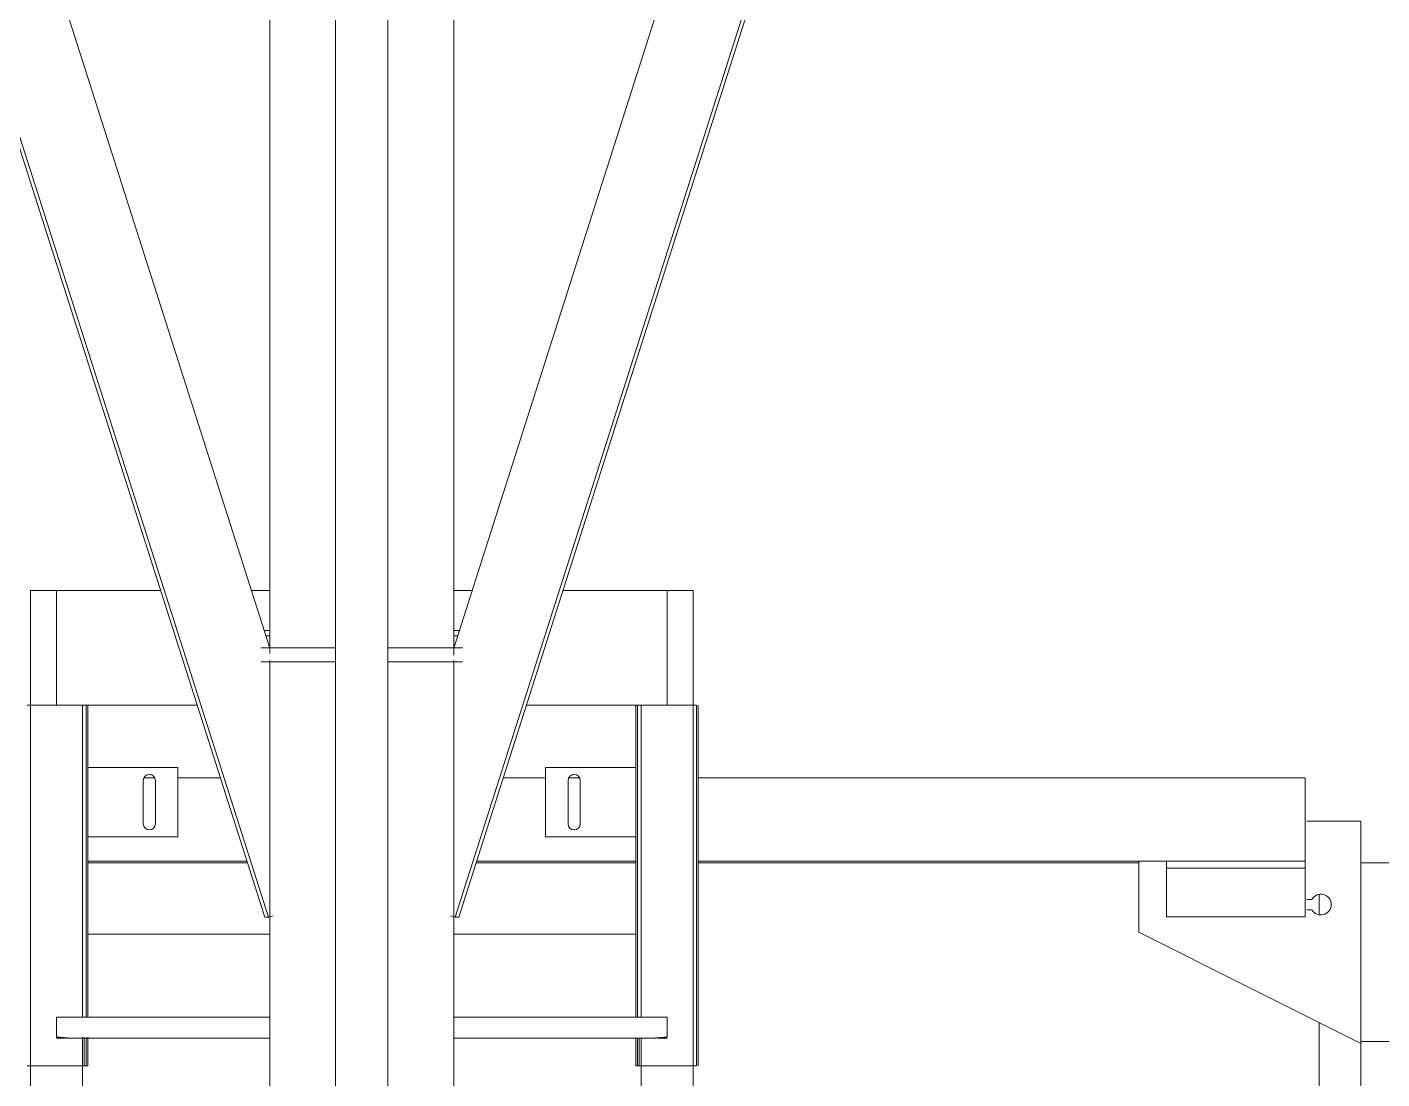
# Model space of a CAD drawing. Header units: inches. Extents: x 21408 to 98131, y -290 to 853.
# Drawn here: x 32081.89 to 32130.71, y 146.72 to 184.62 of the extents above; entities that cross this region are included whole.
import ezdxf

# ---------------------------------------------------------------- set-up
doc = ezdxf.new("R2010")
doc.units = ezdxf.units.IN
doc.header["$MEASUREMENT"] = 0
for name, color, linetype, lineweight in [('M-HVAC-DUCT', 70, 'Continuous', 9), ('Q-SPCQ', 91, 'Continuous', 9), ('S-BEAM', 12, 'Continuous', 9)]:
    doc.layers.add(name, color=color, linetype=linetype, lineweight=lineweight)

# ---------------------------------------------------------------- blocks, each defined once
blk = doc.blocks.new('Basketball_Backstop-Performance_Sports_Systems-3103-Ceiling_Hung - 27_-0_ to 27_-11 7_8_-V62-Building Section - North_South looking East _ Fitness Center')
at = {"layer": 'Q-SPCQ'}
for p, q in [((21711.115, 287.765), (21711.115, 135.835)), ((21712.99, 135.835), (21712.99, 287.765)), ((21670.745, 281.375), (21708.738, 162.244)), ((21715.376, 162.237), (21753.371, 281.375)), ((21708.56, 152.543), (21667.62, 280.918)), ((21708.694, 152.543), (21667.754, 280.918)), ((21756.362, 280.918), (21715.422, 152.543)), ((21715.556, 152.543), (21756.496, 280.918)), ((21712.995, 128), (21712.995, 226)), ((21708.745, 224.136), (21708.745, 162.045)), ((21715.37, 161.989), (21715.37, 224.14)), ((21700.12, 164.313), (21700.12, 118.813)), ((21700.12, 164.313), (21701.058, 164.313)), ((21701.058, 160.438), (21701.058, 164.313)), ((21701.058, 164.313), (21704.807, 164.313)), ((21708.078, 164.313), (21708.745, 164.313)), ((21715.37, 164.313), (21716.038, 164.313)), ((21719.309, 164.313), (21723.058, 164.313)), ((21723.058, 164.313), (21723.058, 160.438)), ((21723.058, 164.313), (21723.995, 164.313)), ((21723.995, 118.813), (21723.995, 164.313)), ((21708.536, 162.875), (21708.745, 162.875)), ((21708.745, 162.687), (21708.596, 162.687)), ((21715.37, 162.875), (21715.58, 162.875)), ((21715.52, 162.687), (21715.37, 162.687)), ((21708.745, 161.792), (21708.745, 135.732)), ((21715.37, 135.676), (21715.37, 161.792)), ((21699.995, 160.188), (21701.589, 160.188)), ((21701.058, 160.188), (21701.058, 160.438)), ((21701.058, 160.188), (21706.122, 160.188)), ((21701.995, 148.938), (21701.995, 160.188)), ((21702.12, 148.938), (21702.12, 160.188)), ((21702.183, 148.938), (21702.183, 160.188)), ((21717.994, 160.188), (21723.058, 160.188)), ((21721.933, 148.938), (21721.933, 160.188)), ((21721.995, 160.188), (21721.995, 148.938)), ((21722.12, 160.188), (21722.12, 148.938)), ((21722.527, 160.188), (21724.12, 160.188)), ((21723.058, 160.438), (21723.058, 160.188)), ((21724.12, 147.188), (21724.12, 160.188)), ((21724.183, 147.188), (21724.183, 160.188)), ((21705.433, 157.938), (21702.183, 157.938)), ((21705.433, 155.438), (21705.433, 157.938)), ((21718.683, 157.938), (21718.683, 155.438)), ((21721.912, 157.938), (21718.683, 157.938)), ((21704.183, 155.906), (21704.183, 157.469)), ((21704.598, 157.563), (21704.206, 157.563)), ((21704.62, 157.469), (21704.62, 155.906)), ((21706.959, 157.563), (21705.433, 157.563)), ((21718.683, 157.563), (21717.157, 157.563)), ((21719.495, 155.906), (21719.495, 157.469)), ((21719.91, 157.563), (21719.518, 157.563)), ((21719.933, 157.469), (21719.933, 155.906)), ((21746.058, 157.563), (21724.183, 157.563)), ((21746.058, 157.563), (21746.058, 154.938)), ((21748.058, 156), (21746.121, 156)), ((21748.058, 148), (21748.058, 156)), ((21702.183, 155.438), (21705.433, 155.438)), ((21718.683, 155.438), (21721.912, 155.438)), ((21746.058, 154.938), (21746.058, 154.563)), ((21702.183, 154.563), (21707.916, 154.563)), ((21702.183, 154.5), (21707.936, 154.5)), ((21716.18, 154.5), (21721.912, 154.5)), ((21716.2, 154.563), (21721.912, 154.563)), ((21724.183, 154.563), (21741.058, 154.563)), ((21724.183, 154.5), (21740.058, 154.5)), ((21740.058, 154.575), (21740.058, 152)), ((21741.058, 154.313), (21741.058, 154.563)), ((21746.058, 154.563), (21741.058, 154.563)), ((21741.058, 153.938), (21741.058, 154.313)), ((21741.058, 154.313), (21746.058, 154.313)), ((21746.058, 154.563), (21746.058, 154.313)), ((21746.058, 154.313), (21746.058, 153.938)), ((21741.058, 152.563), (21741.058, 153.938)), ((21746.058, 153.938), (21746.058, 152.563)), ((21746.558, 153.367), (21746.558, 152.633)), ((21746.121, 153.187), (21746.296, 153.187)), ((21708.694, 152.543), (21708.56, 152.543)), ((21708.858, 152.595), (21708.694, 152.543)), ((21715.422, 152.543), (21715.258, 152.595)), ((21715.556, 152.543), (21715.422, 152.543)), ((21746.058, 152.563), (21741.058, 152.563)), ((21746.296, 152.812), (21746.121, 152.812)), ((21708.745, 151.938), (21702.183, 151.938)), ((21721.912, 151.938), (21715.37, 151.938)), ((21740.058, 152), (21748.058, 148)), ((21701.058, 148.438), (21701.058, 148.938)), ((21708.745, 148.938), (21701.058, 148.938)), ((21723.058, 148.938), (21715.37, 148.938)), ((21723.058, 148.938), (21723.058, 148.438)), ((21701.058, 148.221), (21701.058, 148.438)), ((21723.058, 148.438), (21723.058, 148.221)), ((21746.558, 148.75), (21746.558, 121.25)), ((21701.058, 148.188), (21701.406, 148.188)), ((21701.558, 148.188), (21708.745, 148.188)), ((21701.995, 122.855), (21701.995, 148.223)), ((21702.058, 147.188), (21702.058, 148.223)), ((21702.12, 147.188), (21702.12, 148.188)), ((21702.183, 147.188), (21702.183, 148.223)), ((21715.37, 148.188), (21722.558, 148.188)), ((21721.933, 147.188), (21721.933, 148.191)), ((21721.995, 148.188), (21721.995, 147.188)), ((21722.058, 147.188), (21722.058, 148.191)), ((21722.12, 148.191), (21722.12, 122.855)), ((21722.71, 148.188), (21723.058, 148.188)), ((21748.058, 122), (21748.058, 148)), ((21702.12, 147.188), (21699.995, 147.188)), ((21701.765, 147.188), (21701.898, 147.188)), ((21702.058, 147.188), (21701.995, 147.188)), ((21702, 147.188), (21702.12, 147.188)), ((21702.058, 147.188), (21702.024, 147.188)), ((21702.024, 147.188), (21702.058, 147.188)), ((21702.183, 147.188), (21702.058, 147.188)), ((21722.058, 147.188), (21721.933, 147.188)), ((21724.12, 147.188), (21721.995, 147.188)), ((21721.995, 147.188), (21722.032, 147.188)), ((21722.092, 147.188), (21722.058, 147.188)), ((21722.058, 147.188), (21722.092, 147.188)), ((21722.12, 147.188), (21722.058, 147.188)), ((21722.218, 147.188), (21722.351, 147.188))]:
    blk.add_line(p, q, dxfattribs=at)
at = {"layer": 'Q-SPCQ', "flags": 128}
for points in [[(21711.094, 162.25), (21710.955, 162.25), (21710.818, 162.25), (21710.682, 162.25), (21710.549, 162.25), (21710.419, 162.25), (21710.291, 162.25), (21710.166, 162.25), (21710.044, 162.25), (21709.925, 162.25), (21709.809, 162.25), (21709.697, 162.25), (21709.589, 162.25), (21709.485, 162.25), (21709.385, 162.25), (21709.289, 162.25), (21709.198, 162.25), (21709.111, 162.25), (21709.029, 162.25), (21708.952, 162.25), (21708.879, 162.25), (21708.812, 162.25), (21708.75, 162.25), (21708.694, 162.25), (21708.642, 162.25), (21708.597, 162.25), (21708.556, 162.25), (21708.522, 162.25), (21708.493, 162.25), (21708.469, 162.25), (21708.452, 162.25), (21708.44, 162.25), (21708.434, 162.25), (21708.433, 162.25)], [(21715.683, 162.25), (21715.68, 162.25), (21715.671, 162.25), (21715.657, 162.25), (21715.637, 162.25), (21715.611, 162.25), (21715.579, 162.25), (21715.542, 162.25), (21715.499, 162.25), (21715.451, 162.25), (21715.397, 162.25), (21715.338, 162.25), (21715.273, 162.25), (21715.204, 162.25), (21715.129, 162.25), (21715.05, 162.25), (21714.966, 162.25), (21714.877, 162.25), (21714.783, 162.25), (21714.685, 162.25), (21714.584, 162.25), (21714.477, 162.25), (21714.368, 162.25), (21714.254, 162.25), (21714.137, 162.25), (21714.017, 162.25), (21713.893, 162.25), (21713.767, 162.25), (21713.637, 162.25), (21713.506, 162.25), (21713.371, 162.25), (21713.235, 162.25), (21713.097, 162.25), (21712.99, 162.25)], [(21708.433, 161.75), (21708.436, 161.75), (21708.445, 161.75), (21708.459, 161.75), (21708.479, 161.75), (21708.505, 161.75), (21708.537, 161.75), (21708.574, 161.75), (21708.617, 161.75), (21708.665, 161.75), (21708.719, 161.75), (21708.778, 161.75), (21708.843, 161.75), (21708.912, 161.75), (21708.987, 161.75), (21709.066, 161.75), (21709.15, 161.75), (21709.239, 161.75), (21709.333, 161.75), (21709.43, 161.75), (21709.532, 161.75), (21709.638, 161.75), (21709.748, 161.75), (21709.862, 161.75), (21709.979, 161.75), (21710.099, 161.75), (21710.223, 161.75), (21710.349, 161.75), (21710.479, 161.75), (21710.61, 161.75), (21710.744, 161.75), (21710.881, 161.75), (21711.019, 161.75), (21711.121, 161.75)], [(21713.022, 161.75), (21713.161, 161.75), (21713.298, 161.75), (21713.433, 161.75), (21713.566, 161.75), (21713.697, 161.75), (21713.825, 161.75), (21713.95, 161.75), (21714.072, 161.75), (21714.191, 161.75), (21714.307, 161.75), (21714.419, 161.75), (21714.527, 161.75), (21714.631, 161.75), (21714.731, 161.75), (21714.827, 161.75), (21714.918, 161.75), (21715.005, 161.75), (21715.087, 161.75), (21715.164, 161.75), (21715.236, 161.75), (21715.304, 161.75), (21715.366, 161.75), (21715.422, 161.75), (21715.473, 161.75), (21715.519, 161.75), (21715.56, 161.75), (21715.594, 161.75), (21715.623, 161.75), (21715.647, 161.75), (21715.664, 161.75), (21715.676, 161.75), (21715.682, 161.75), (21715.683, 161.75)]]:
    blk.add_lwpolyline(points, dxfattribs=at)
at = {"layer": 'Q-SPCQ'}
for centre, radius, start, end in [((21704.402, 157.469), 0.219, 0, 180), ((21719.714, 157.469), 0.219, 0, 180), ((21704.402, 155.906), 0.219, 180, 0), ((21719.714, 155.906), 0.219, 180, 0), ((21746.62, 153), 0.375, 210, 150)]:
    blk.add_arc(centre, radius, start, end, dxfattribs=at)
for points in [[(21701.558, 148.188), (21701.532, 148.189), (21701.493, 148.191), (21701.44, 148.194), (21701.399, 148.197), (21701.358, 148.201), (21701.316, 148.205), (21701.274, 148.21), (21701.231, 148.214), (21701.188, 148.216), (21701.131, 148.219), (21701.087, 148.22), (21701.058, 148.221)], [(21723.058, 148.221), (21723.029, 148.22), (21722.985, 148.219), (21722.928, 148.216), (21722.885, 148.214), (21722.842, 148.21), (21722.8, 148.205), (21722.758, 148.201), (21722.717, 148.197), (21722.676, 148.194), (21722.623, 148.191), (21722.584, 148.189), (21722.558, 148.188)]]:
    blk.add_open_spline(points, degree=3, knots=[0, 0, 0, 0, 0.166667, 0.25, 0.333333, 0.416667, 0.5, 0.583333, 0.666667, 0.75, 0.833333, 1, 1, 1, 1], dxfattribs=at)
blk = doc.blocks.new('Basketball_Backstop-Performance_Sports_Systems-3103-Ceiling_Hung - 27_-0_ to 27_-11 7_8_-V69-Building Section - North_South looking East _ Fitness Center')
at = {"layer": 'Q-SPCQ'}
for centre, start, end in [((21704.402, 157.469), 75, 90), ((21719.714, 157.469), 90, 105)]:
    blk.add_arc(centre, 0.219, start, end, dxfattribs=at)
blk = doc.blocks.new('Girt_Z - 10_D-1223970-Building Section - North_South looking East _ Fitness Center')
at = {"layer": 'S-BEAM'}
blk.add_line((21748.058, 148.063), (21864.308, 148.063), dxfattribs=at)

msp = doc.modelspace()

# ---------------------------------------------------------------- linework, layer by layer
at = {"layer": 'M-HVAC-DUCT'}
msp.add_line((32129.95, 154.5), (32543.931, 154.5), dxfattribs=at)

# ---------------------------------------------------------------- block references
at = {"layer": 'Q-SPCQ'}
for name in ['Basketball_Backstop-Performance_Sports_Systems-3103-Ceiling_Hung - 27_-0_ to 27_-11 7_8_-V62-Building Section - North_South looking East _ Fitness Center', 'Basketball_Backstop-Performance_Sports_Systems-3103-Ceiling_Hung - 27_-0_ to 27_-11 7_8_-V69-Building Section - North_South looking East _ Fitness Center']:
    msp.add_blockref(name, (10381.892, 0), dxfattribs=at)
at = {"layer": 'S-BEAM'}
msp.add_blockref('Girt_Z - 10_D-1223970-Building Section - North_South looking East _ Fitness Center', (10381.892, 0), dxfattribs=at)

doc.saveas('drawing.dxf')
